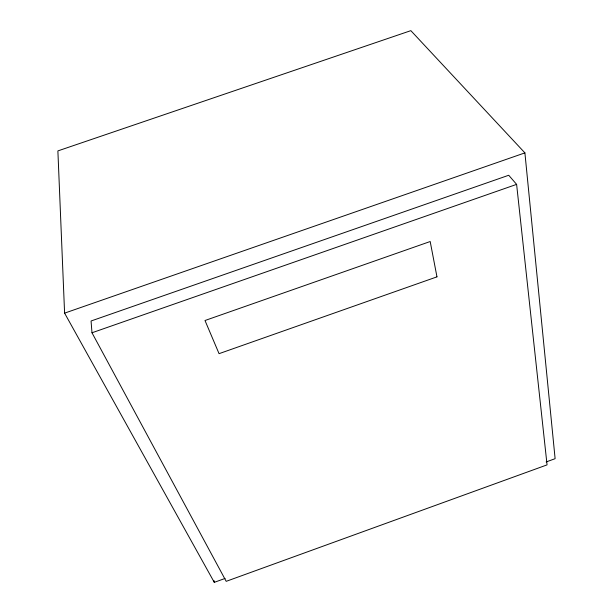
<?xml version="1.0" encoding="UTF-8"?>
<svg xmlns="http://www.w3.org/2000/svg" width="613" height="613" viewBox="0 0 613 613"><rect width="100%" height="100%" fill="white"/><g stroke="black" fill="none" stroke-linecap="round" stroke-linejoin="round"><path stroke-width="0.92" d="M546.129 461.949L555.117 458.685L524.904 152.882L410.848 30.65L57.883 150.905L64.595 313.136L214.289 582.35L225.086 578.434M91.988 332.775L516.613 184.375L547.064 464.876L226.197 581.339L91.988 332.775L91.061 320.99L508.721 175.257L516.613 184.375M64.595 313.136L524.904 152.882M213.937 580.473L214.289 582.35M436.969 276.854L219.056 353.663L204.995 320.507L430.188 241.522L436.969 276.854"/></g></svg>
